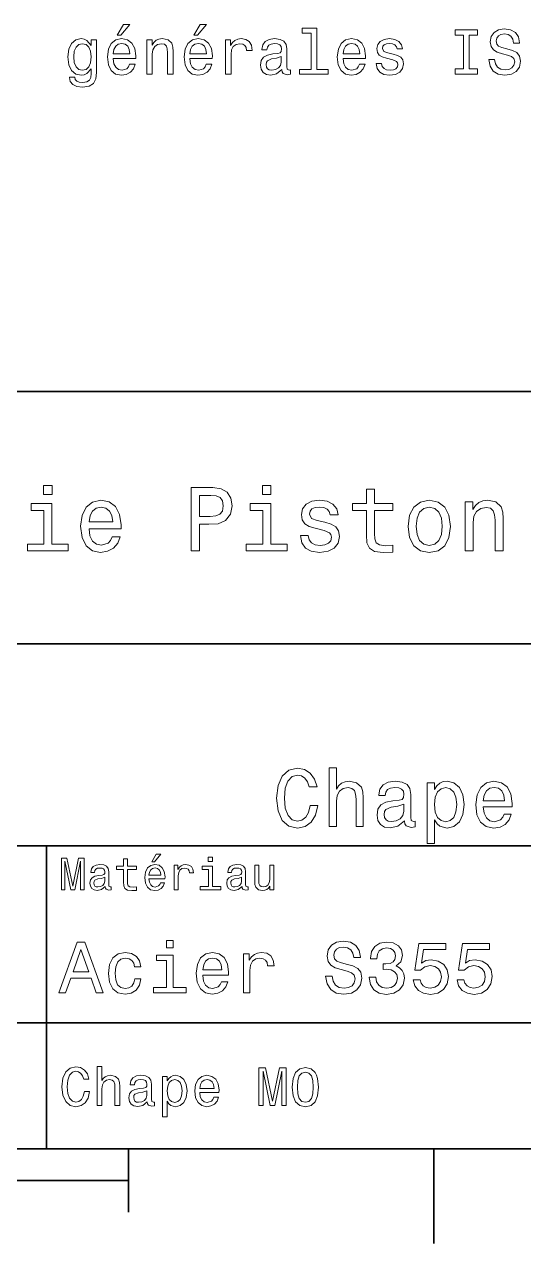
# Model space of a CAD drawing. Extents: x 0 to 297, y 0 to 210.
# Drawn here: x 190.3 to 229.8, y 2.5 to 99.1 of the extents above; entities that cross this region are included whole.
import ezdxf

# ---------------------------------------------------------------- set-up
doc = ezdxf.new("R2010")
doc.units = 0

msp = doc.modelspace()

# ---------------------------------------------------------------- linework, layer by layer
at = {"color": 7, "lineweight": 35}
for p, q in [((97, 70), (287, 70)), ((162, 50), (287, 50)), ((162, 34), (287, 34)), ((162, 20), (287, 20)), ((10, 10), (287, 10)), ((97, 10), (287, 10)), ((98.5, 7.5), (198.5, 7.5))]:
    msp.add_line(p, q, dxfattribs=at)
at = {"color": 7, "lineweight": 35, "ltscale": 0.35}
msp.add_line((192, 20), (192, 34), dxfattribs=at)
at = {"color": 7, "lineweight": 35, "ltscale": 0.25}
msp.add_line((192, 10), (192, 20), dxfattribs=at)
at = {"color": 7, "lineweight": 35, "ltscale": 0.125}
msp.add_line((198.5, 10), (198.5, 5), dxfattribs=at)
at = {"color": 7, "lineweight": 35, "ltscale": 0.1875}
msp.add_line((222.699997, 10), (222.699997, 2.5), dxfattribs=at)
at = {"color": 7, "lineweight": 13}
for points in [[(197.602295, 98.219742), (197.899857, 98.219742), (198.600861, 99.077087), (198.106628, 99.077087)], [(203.674347, 98.219742), (203.971893, 98.219742), (204.672913, 99.077087), (204.178665, 99.077087)], [(212.969009, 98.391212), (212.969009, 95.516571), (212.056183, 95.516571), (212.056183, 95.143372), (214.320602, 95.143372), (214.320602, 95.516571), (213.412811, 95.516571), (213.412811, 98.764412), (212.273041, 98.764412), (212.273041, 98.391212)], [(225.042496, 95.567001), (224.396973, 95.567001), (224.396973, 95.143372), (226.152008, 95.143372), (226.152008, 95.567001), (225.50647, 95.567001), (225.50647, 98.219742), (226.152008, 98.219742), (226.152008, 98.643372), (224.396973, 98.643372), (224.396973, 98.219742), (225.042496, 98.219742)], [(227.513672, 96.298271), (227.054749, 96.298271), (227.155609, 95.763687), (227.407776, 95.370316), (227.796097, 95.133286), (228.320587, 95.047554), (228.840057, 95.128242), (229.228378, 95.350143), (229.475494, 95.698128), (229.566269, 96.157059), (229.490631, 96.570602), (229.278809, 96.837898), (228.935867, 97.014412), (228.476929, 97.145531), (228.083557, 97.241356), (227.826355, 97.352303), (227.680115, 97.513687), (227.634705, 97.765854), (227.680115, 97.992798), (227.811218, 98.164268), (228.012955, 98.280258), (228.290344, 98.320602), (228.572754, 98.270172), (228.794647, 98.134003), (228.940918, 97.907059), (229.011505, 97.599426), (229.470459, 97.599426), (229.470459, 97.609512), (229.389755, 98.083572), (229.152725, 98.4366), (228.779526, 98.658501), (228.275208, 98.734146), (227.82132, 98.658501), (227.468292, 98.446686), (227.241333, 98.118874), (227.160645, 97.695244), (227.226212, 97.317001), (227.417847, 97.059799), (227.720459, 96.888329), (228.134003, 96.757202), (228.542496, 96.641212), (228.850128, 96.530258), (229.036743, 96.368874), (229.102295, 96.106628), (229.041779, 95.83934), (228.885437, 95.637611), (228.648407, 95.511528), (228.340759, 95.471184), (227.997833, 95.526657), (227.73558, 95.688042), (227.569153, 95.950287)], [(195.978394, 95.264412), (195.978394, 97.851585), (195.554749, 97.851585), (195.554749, 97.412827), (195.206772, 97.811241), (194.994949, 97.912102), (194.757919, 97.947403), (194.329254, 97.846542), (193.996399, 97.564117), (193.779541, 97.110229), (193.703888, 96.5), (193.779541, 95.884727), (193.996399, 95.430832), (194.329254, 95.143372), (194.757919, 95.047554), (195, 95.082855), (195.201721, 95.17363), (195.554749, 95.556915), (195.554749, 95.17363), (195.514404, 94.87104), (195.403458, 94.654175), (195.191635, 94.528099), (194.873917, 94.482712), (194.596542, 94.51297), (194.399857, 94.588615), (194.283859, 94.719742), (194.248566, 94.896255), (193.819885, 94.896255), (193.819885, 94.876083), (193.885437, 94.553314), (194.087173, 94.311241), (194.409943, 94.1549), (194.848694, 94.099426), (195.373199, 94.175072), (195.721176, 94.386887), (195.917862, 94.755043)], [(194.162827, 96.5), (194.208206, 96.948845), (194.344376, 97.2817), (194.556198, 97.478386), (194.838623, 97.548988), (195.136169, 97.478386), (195.358063, 97.2817), (195.494232, 96.948845), (195.544662, 96.5), (195.494232, 96.041069), (195.358063, 95.713257), (195.136169, 95.511528), (194.838623, 95.445969), (194.556198, 95.511528), (194.344376, 95.713257), (194.208206, 96.046112)], [(197.294662, 96.368874), (199.069885, 96.368874), (199.074921, 96.575645), (198.994232, 97.155617), (198.772339, 97.58934), (198.419312, 97.851585), (197.950287, 97.947403), (197.491348, 97.846542), (197.138321, 97.564117), (196.911377, 97.105186), (196.830688, 96.5), (196.906342, 95.879684), (197.133286, 95.425789), (197.481262, 95.143372), (197.93515, 95.047554), (198.328522, 95.113113), (198.651291, 95.284584), (198.888321, 95.556915), (199.02449, 95.920029), (198.585724, 95.920029), (198.494949, 95.7183), (198.363831, 95.567001), (197.990631, 95.445969), (197.703171, 95.501442), (197.486313, 95.677956), (197.345093, 95.965416), (197.294662, 96.353745)], [(197.294662, 96.742073), (197.350143, 97.090057), (197.486313, 97.34726), (197.693085, 97.503601), (197.965424, 97.559074), (198.232712, 97.503601), (198.439484, 97.34726), (198.565552, 97.090057), (198.610947, 96.742073)], [(199.942352, 95.143372), (200.386169, 95.143372), (200.386169, 96.706772), (200.431549, 97.064842), (200.577805, 97.327087), (200.804749, 97.488472), (201.107346, 97.548988), (201.349426, 97.498558), (201.500717, 97.362389), (201.57637, 97.135445), (201.601578, 96.832855), (201.601578, 95.143372), (202.04538, 95.143372), (202.04538, 96.92363), (202.025208, 97.2817), (201.934433, 97.579254), (201.636887, 97.851585), (201.172913, 97.947403), (200.91571, 97.912102), (200.698853, 97.816284), (200.512238, 97.6549), (200.365997, 97.438042), (200.365997, 97.851585), (199.942352, 97.851585)], [(203.366714, 96.368874), (205.141922, 96.368874), (205.146973, 96.575645), (205.066284, 97.155617), (204.844376, 97.58934), (204.491348, 97.851585), (204.022339, 97.947403), (203.5634, 97.846542), (203.210373, 97.564117), (202.983429, 97.105186), (202.90274, 96.5), (202.978378, 95.879684), (203.205322, 95.425789), (203.553314, 95.143372), (204.007202, 95.047554), (204.400574, 95.113113), (204.723343, 95.284584), (204.960373, 95.556915), (205.096542, 95.920029), (204.657776, 95.920029), (204.567001, 95.7183), (204.435883, 95.567001), (204.062683, 95.445969), (203.775208, 95.501442), (203.55835, 95.677956), (203.417145, 95.965416), (203.366714, 96.353745)], [(203.366714, 96.742073), (203.42218, 97.090057), (203.55835, 97.34726), (203.765121, 97.503601), (204.03746, 97.559074), (204.304749, 97.503601), (204.51152, 97.34726), (204.637604, 97.090057), (204.682983, 96.742073)], [(206.180832, 95.143372), (206.624634, 95.143372), (206.624634, 96.691643), (206.670029, 97.064842), (206.806183, 97.33213), (207.028091, 97.493515), (207.325638, 97.548988), (207.547546, 97.513687), (207.713974, 97.412827), (207.814835, 97.241356), (207.850143, 97.009369), (208.298981, 97.009369), (208.238464, 97.41787), (208.072037, 97.710373), (207.794662, 97.886887), (207.416412, 97.947403), (207.15921, 97.907059), (206.937317, 97.806198), (206.740631, 97.634727), (206.58429, 97.40274), (206.58429, 97.851585), (206.180832, 97.851585)], [(210.65921, 95.496399), (210.65921, 95.48127), (210.684433, 95.309799), (210.760071, 95.188759), (211.077805, 95.092941), (211.324921, 95.133286), (211.324921, 95.476227), (211.219009, 95.461098), (211.077805, 95.526657), (211.052582, 95.728386), (211.052582, 97.130402), (210.992065, 97.488472), (210.815552, 97.740631), (210.507919, 97.89193), (210.074203, 97.947403), (209.650574, 97.886887), (209.337891, 97.715416), (209.141205, 97.448128), (209.075638, 97.0951), (209.075638, 97.064842), (209.47406, 97.064842), (209.509369, 97.276657), (209.620316, 97.427956), (209.801865, 97.51873), (210.059067, 97.554031), (210.306183, 97.528816), (210.482697, 97.453171), (210.588608, 97.322044), (210.623917, 97.140488), (210.603745, 96.928673), (210.523041, 96.822769), (210.32132, 96.772331), (209.943085, 96.731987), (209.509369, 96.641212), (209.201721, 96.479828), (209.020172, 96.227669), (208.964691, 95.854469), (209.015121, 95.521614), (209.171463, 95.274498), (209.42363, 95.118156), (209.771606, 95.062683), (210.240631, 95.168587)], [(215.510803, 96.368874), (217.286011, 96.368874), (217.291061, 96.575645), (217.210358, 97.155617), (216.988464, 97.58934), (216.635437, 97.851585), (216.166412, 97.947403), (215.707489, 97.846542), (215.354462, 97.564117), (215.127518, 97.105186), (215.046814, 96.5), (215.122467, 95.879684), (215.349411, 95.425789), (215.697403, 95.143372), (216.151291, 95.047554), (216.544662, 95.113113), (216.867432, 95.284584), (217.104462, 95.556915), (217.240631, 95.920029), (216.801865, 95.920029), (216.71109, 95.7183), (216.579956, 95.567001), (216.206757, 95.445969), (215.919296, 95.501442), (215.702438, 95.677956), (215.561234, 95.965416), (215.510803, 96.353745)], [(215.510803, 96.742073), (215.566269, 97.090057), (215.702438, 97.34726), (215.90921, 97.503601), (216.181549, 97.559074), (216.448837, 97.503601), (216.655609, 97.34726), (216.781693, 97.090057), (216.827087, 96.742073)], [(219.484863, 96.721901), (219.056183, 96.822769), (218.738464, 96.938759), (218.632553, 97.175789), (218.662811, 97.342216), (218.768723, 97.463257), (218.940186, 97.538902), (219.187317, 97.56916), (219.424347, 97.538902), (219.610947, 97.448128), (219.731979, 97.311958), (219.78241, 97.130402), (220.216125, 97.130402), (220.216125, 97.140488), (220.140472, 97.4683), (219.933716, 97.725502), (219.610947, 97.886887), (219.187317, 97.947403), (218.758636, 97.886887), (218.445953, 97.720459), (218.249268, 97.473343), (218.188751, 97.16066), (218.234146, 96.85807), (218.375351, 96.646255), (218.60733, 96.494957), (218.945236, 96.389046), (219.439468, 96.268013), (219.742065, 96.14193), (219.822754, 96.041069), (219.853012, 95.889771), (219.807632, 95.703171), (219.686584, 95.561958), (219.489899, 95.471184), (219.227661, 95.440926), (218.950287, 95.471184), (218.74855, 95.577087), (218.612381, 95.748558), (218.556915, 95.985588), (218.128235, 95.985588), (218.198837, 95.58213), (218.405609, 95.289627), (218.733429, 95.113113), (219.187317, 95.047554), (219.661377, 95.113113), (220.009354, 95.289627), (220.221176, 95.572044), (220.296814, 95.940201), (220.241348, 96.257927), (220.085007, 96.474785), (219.827805, 96.615997)], [(210.60878, 96.091499), (210.548264, 95.829254), (210.386887, 95.627518), (210.144806, 95.496399), (209.84726, 95.451012), (209.655609, 95.476227), (209.51944, 95.556915), (209.433716, 95.698128), (209.408493, 95.894814), (209.428665, 96.071327), (209.509369, 96.197403), (209.832123, 96.338615), (210.240631, 96.399132), (210.60878, 96.520172)], [(192.439484, 62.554031), (191.769455, 62.554031), (191.769455, 61.833572), (192.439484, 61.833572)], [(203.462524, 57.381123), (204.125351, 57.381123), (204.125351, 59.492073), (204.860229, 59.492073), (205.602295, 59.528095), (206.193085, 59.780258), (206.574921, 60.270172), (206.704605, 60.940201), (206.603745, 61.559795), (206.315552, 62.013687), (205.840057, 62.287464), (205.191635, 62.381123), (203.462524, 62.381123)], [(209.788177, 62.554031), (209.118149, 62.554031), (209.118149, 61.833572), (209.788177, 61.833572)], [(217.353027, 60.579971), (217.353027, 58.64193), (217.396255, 58.015129), (217.597992, 57.582851), (218.001434, 57.330688), (218.685883, 57.244236), (219.43515, 57.280258), (219.43515, 57.827808), (218.887604, 57.78458), (218.390488, 57.842216), (218.123917, 58.022331), (218.008652, 58.324928), (217.98703, 58.75), (217.98703, 60.579971), (219.43515, 60.579971), (219.43515, 61.120316), (217.98703, 61.120316), (217.98703, 62.251438), (217.353027, 62.251438), (217.353027, 61.120316), (216.257935, 61.120316), (216.257935, 60.579971)], [(192.417862, 57.914265), (192.417862, 61.120316), (190.789627, 61.120316), (190.789627, 60.579971), (191.783859, 60.579971), (191.783859, 57.914265), (190.48703, 57.914265), (190.48703, 57.381123), (193.729111, 57.381123), (193.729111, 57.914265)], [(195.37175, 59.131844), (197.907776, 59.131844), (197.914978, 59.427231), (197.799713, 60.255764), (197.482712, 60.875359), (196.978378, 61.25), (196.30835, 61.386887), (195.65274, 61.242794), (195.148407, 60.839336), (194.824203, 60.183716), (194.708923, 59.319164), (194.817001, 58.432995), (195.141205, 57.78458), (195.638321, 57.381123), (196.286743, 57.244236), (196.848694, 57.337894), (197.309799, 57.582851), (197.648407, 57.971901), (197.842941, 58.490631), (197.216141, 58.490631), (197.086456, 58.20245), (196.899139, 57.986309), (196.365997, 57.8134), (195.955322, 57.892651), (195.645538, 58.14481), (195.443802, 58.555473), (195.37175, 59.110229)], [(205.01152, 61.76873), (205.443802, 61.725502), (205.760803, 61.588615), (205.94812, 61.336452), (206.01297, 60.940201), (205.940918, 60.522331), (205.746399, 60.270172), (205.414978, 60.140488), (204.96109, 60.104465), (204.125351, 60.104465), (204.125351, 61.76873)], [(209.766571, 57.914265), (209.766571, 61.120316), (208.138321, 61.120316), (208.138321, 60.579971), (209.132568, 60.579971), (209.132568, 57.914265), (207.835724, 57.914265), (207.835724, 57.381123), (211.077805, 57.381123), (211.077805, 57.914265)], [(214.060516, 59.636166), (213.44812, 59.780258), (212.994232, 59.945965), (212.842941, 60.28458), (212.886169, 60.522331), (213.03746, 60.695244), (213.282425, 60.803314), (213.635437, 60.846542), (213.97406, 60.803314), (214.240631, 60.67363), (214.413544, 60.479107), (214.485596, 60.219738), (215.105194, 60.219738), (215.105194, 60.23415), (214.997116, 60.70245), (214.701721, 61.069885), (214.240631, 61.30043), (213.635437, 61.386887), (213.023056, 61.30043), (212.57637, 61.062679), (212.29538, 60.709652), (212.208939, 60.262966), (212.273773, 59.830688), (212.475494, 59.528095), (212.806915, 59.311958), (213.289627, 59.16066), (213.995682, 58.987751), (214.427948, 58.807636), (214.543228, 58.663544), (214.586456, 58.447407), (214.521606, 58.180836), (214.348694, 57.979107), (214.067719, 57.849422), (213.693085, 57.806194), (213.296829, 57.849422), (213.008636, 58.000721), (212.814117, 58.245674), (212.734863, 58.584293), (212.122482, 58.584293), (212.223343, 58.007923), (212.518738, 57.590057), (212.98703, 57.337894), (213.635437, 57.244236), (214.312683, 57.337894), (214.809799, 57.590057), (215.112396, 57.993515), (215.220459, 58.519451), (215.141205, 58.973343), (214.917862, 59.283138), (214.55043, 59.484871)], [(220.65274, 59.311958), (220.768005, 58.432995), (221.099426, 57.78458), (221.625366, 57.381123), (222.331421, 57.244236), (223.030258, 57.381123), (223.556198, 57.777374), (223.887604, 58.425793), (224.010086, 59.311958), (223.887604, 60.190922), (223.556198, 60.846542), (223.030258, 61.242794), (222.331421, 61.386887), (221.625366, 61.242794), (221.099426, 60.839336), (220.768005, 60.190922)], [(225.177246, 57.381123), (225.811249, 57.381123), (225.811249, 59.614552), (225.876083, 60.12608), (226.085022, 60.500717), (226.409225, 60.731266), (226.841507, 60.817722), (227.187317, 60.745674), (227.403458, 60.551151), (227.511536, 60.226944), (227.547546, 59.794666), (227.547546, 57.381123), (228.181564, 57.381123), (228.181564, 59.924351), (228.15274, 60.435879), (228.023056, 60.86095), (227.597992, 61.25), (226.935165, 61.386887), (226.567719, 61.336452), (226.257935, 61.199566), (225.991364, 60.969017), (225.782425, 60.659222), (225.782425, 61.25), (225.177246, 61.25)], [(195.37175, 59.664986), (195.451004, 60.162102), (195.645538, 60.529537), (195.940918, 60.75288), (196.329971, 60.83213), (196.711807, 60.75288), (197.007202, 60.529537), (197.187317, 60.162102), (197.252167, 59.664986)], [(221.301147, 59.319164), (221.365997, 59.967579), (221.567719, 60.435879), (221.891937, 60.72406), (222.331421, 60.824928), (222.763687, 60.72406), (223.087891, 60.443081), (223.289627, 59.967579), (223.361679, 59.319164), (223.289627, 58.663544), (223.087891, 58.188038), (222.763687, 57.899853), (222.331421, 57.806194), (221.891937, 57.899853), (221.567719, 58.188038), (221.365997, 58.663544)], [(212.888336, 37.203171), (212.758652, 36.658501), (212.544678, 36.269451), (212.246399, 36.029537), (211.896255, 35.951729), (211.474792, 36.068443), (211.144089, 36.418587), (210.92363, 36.989193), (210.85231, 37.780258), (210.92363, 38.564842), (211.137604, 39.14193), (211.468307, 39.492073), (211.896255, 39.615273), (212.207489, 39.55043), (212.473343, 39.368874), (212.680832, 39.077087), (212.823486, 38.675072), (213.439484, 38.675072), (213.244965, 39.291065), (212.907776, 39.757923), (212.447403, 40.049709), (211.896255, 40.153458), (211.208939, 39.991352), (210.683716, 39.537464), (210.346542, 38.791786), (210.229828, 37.780258), (210.346542, 36.76873), (210.683716, 36.023052), (211.208939, 35.562679), (211.896255, 35.407059), (212.499283, 35.530258), (212.985596, 35.873917), (213.329254, 36.438038), (213.510803, 37.203171)], [(214.399139, 35.530258), (214.969742, 35.530258), (214.969742, 37.540344), (215.028107, 38.000721), (215.216141, 38.337894), (215.507935, 38.545387), (215.896973, 38.623199), (216.208221, 38.558357), (216.40274, 38.383286), (216.5, 38.091499), (216.532425, 37.70245), (216.532425, 35.530258), (217.103027, 35.530258), (217.103027, 37.819164), (217.077087, 38.279537), (216.960373, 38.662102), (216.57782, 39.012245), (215.981277, 39.135445), (215.657059, 39.090057), (215.37825, 38.966858), (215.144821, 38.772331), (214.969742, 38.506485), (214.969742, 40.185879), (214.399139, 40.185879)], [(220.371033, 35.98415), (220.371033, 35.964695), (220.403458, 35.744236), (220.500717, 35.588615), (220.909225, 35.465416), (221.226944, 35.517288), (221.226944, 35.958214), (221.090775, 35.938759), (220.909225, 36.023052), (220.876801, 36.282421), (220.876801, 38.085014), (220.798996, 38.545387), (220.572052, 38.869595), (220.176514, 39.064121), (219.618881, 39.135445), (219.074203, 39.057636), (218.672195, 38.837173), (218.419312, 38.493515), (218.335022, 38.039623), (218.335022, 38.000721), (218.84726, 38.000721), (218.892654, 38.273052), (219.035309, 38.467579), (219.268738, 38.584293), (219.599426, 38.629681), (219.917145, 38.59726), (220.144089, 38.5), (220.280258, 38.331409), (220.325653, 38.09798), (220.299713, 37.825645), (220.195969, 37.68948), (219.9366, 37.624638), (219.450287, 37.572765), (218.892654, 37.456051), (218.497116, 37.248558), (218.263687, 36.924351), (218.192368, 36.444523), (218.257202, 36.016571), (218.458221, 35.698845), (218.782425, 35.497837), (219.229828, 35.426514), (219.832855, 35.562679)], [(222.744232, 38.474064), (222.744232, 39.012245), (222.17363, 39.012245), (222.17363, 34.181557), (222.744232, 34.181557), (222.744232, 36.061958), (222.945251, 35.757202), (223.172195, 35.556194), (223.742798, 35.407059), (224.28746, 35.530258), (224.715424, 35.899857), (224.994232, 36.483429), (225.097992, 37.274494), (224.994232, 38.059078), (224.715424, 38.642651), (224.28746, 39.005764), (223.742798, 39.135445), (223.431564, 39.096542), (223.16571, 38.973343), (222.938766, 38.76585)], [(226.608795, 37.105907), (228.891205, 37.105907), (228.897705, 37.371758), (228.793945, 38.117435), (228.508652, 38.675072), (228.054764, 39.012245), (227.451736, 39.135445), (226.861679, 39.005764), (226.407776, 38.642651), (226.115997, 38.052593), (226.012253, 37.274494), (226.109512, 36.476944), (226.401306, 35.893372), (226.848709, 35.530258), (227.432281, 35.407059), (227.938049, 35.491352), (228.353027, 35.711815), (228.657776, 36.061958), (228.832855, 36.528816), (228.268738, 36.528816), (228.152023, 36.269451), (227.983429, 36.074928), (227.503601, 35.919308), (227.134003, 35.990631), (226.855194, 36.217579), (226.67363, 36.587173), (226.608795, 37.086452)], [(226.608795, 37.585735), (226.680115, 38.033138), (226.855194, 38.363831), (227.121033, 38.564842), (227.471191, 38.636166), (227.81485, 38.564842), (228.080688, 38.363831), (228.242798, 38.033138), (228.301147, 37.585735)], [(223.645538, 35.919308), (223.26297, 36.003601), (222.984146, 36.262966), (222.809082, 36.684437), (222.750717, 37.274494), (222.809082, 37.858067), (222.984146, 38.279537), (223.26297, 38.532421), (223.645538, 38.623199), (223.995682, 38.532421), (224.274506, 38.273052), (224.44957, 37.851585), (224.514404, 37.274494), (224.44957, 36.690922), (224.274506, 36.262966), (223.995682, 36.003601)], [(220.306198, 36.749279), (220.228394, 36.412102), (220.020889, 36.152737), (219.709656, 35.98415), (219.327087, 35.925793), (219.080688, 35.958214), (218.905624, 36.061958), (218.795395, 36.243515), (218.76297, 36.496395), (218.78891, 36.723343), (218.892654, 36.885445), (219.307632, 37.067001), (219.832855, 37.14481), (220.306198, 37.30043)], [(193.183716, 30.530979), (193.46109, 30.530979), (193.46109, 32.80043), (193.929398, 30.530979), (194.239197, 30.530979), (194.703888, 32.80043), (194.703888, 30.530979), (194.984863, 30.530979), (194.984863, 33.030979), (194.545395, 33.030979), (194.08429, 30.826368), (193.626801, 33.030979), (193.183716, 33.030979)], [(198.100861, 32.130402), (198.100861, 31.161383), (198.122482, 30.847982), (198.223343, 30.631844), (198.425079, 30.505762), (198.767288, 30.462536), (199.141937, 30.480547), (199.141937, 30.754322), (198.868149, 30.732708), (198.619598, 30.761526), (198.486313, 30.851583), (198.42868, 31.002882), (198.417862, 31.215418), (198.417862, 32.130402), (199.141937, 32.130402), (199.141937, 32.400574), (198.417862, 32.400574), (198.417862, 32.966137), (198.100861, 32.966137), (198.100861, 32.400574), (197.553314, 32.400574), (197.553314, 32.130402)], [(200.341492, 32.728386), (200.554031, 32.728386), (201.054749, 33.340778), (200.701736, 33.340778)], [(205.161377, 33.117435), (204.82637, 33.117435), (204.82637, 32.757202), (205.161377, 32.757202)], [(196.656342, 30.78314), (196.656342, 30.772333), (196.674347, 30.649855), (196.728394, 30.5634), (196.955338, 30.494957), (197.131851, 30.523775), (197.131851, 30.768732), (197.056198, 30.757925), (196.955338, 30.804754), (196.937317, 30.948847), (196.937317, 31.950287), (196.894089, 32.206051), (196.768005, 32.386166), (196.548264, 32.494236), (196.23848, 32.533859), (195.935883, 32.490635), (195.71254, 32.368156), (195.572052, 32.177231), (195.525223, 31.925072), (195.525223, 31.903458), (195.809799, 31.903458), (195.835022, 32.054756), (195.914261, 32.162823), (196.043945, 32.227665), (196.227661, 32.25288), (196.404175, 32.234871), (196.530258, 32.180836), (196.605911, 32.087173), (196.631119, 31.957493), (196.616714, 31.806194), (196.559082, 31.730547), (196.414978, 31.694523), (196.144806, 31.665705), (195.835022, 31.600864), (195.61528, 31.48559), (195.485596, 31.305475), (195.445969, 31.038904), (195.481995, 30.801151), (195.593658, 30.62464), (195.773773, 30.512968), (196.022339, 30.473343), (196.357346, 30.54899)], [(200.121765, 31.40634), (201.389771, 31.40634), (201.393372, 31.554033), (201.335739, 31.9683), (201.177231, 32.278099), (200.925079, 32.465416), (200.590057, 32.533859), (200.262253, 32.461815), (200.010086, 32.260086), (199.847977, 31.932276), (199.790344, 31.5), (199.844376, 31.056915), (200.006485, 30.732708), (200.255051, 30.530979), (200.579254, 30.462536), (200.860229, 30.509365), (201.090775, 30.631844), (201.260086, 30.826368), (201.357346, 31.085733), (201.043945, 31.085733), (200.979111, 30.941643), (200.885452, 30.833572), (200.618881, 30.747118), (200.413544, 30.786743), (200.258652, 30.912823), (200.157776, 31.118155), (200.121765, 31.395533)], [(200.121765, 31.672911), (200.161377, 31.921469), (200.258652, 32.105186), (200.406342, 32.216858), (200.600861, 32.256485), (200.791794, 32.216858), (200.939484, 32.105186), (201.029541, 31.921469), (201.061966, 31.672911)], [(202.131851, 30.530979), (202.448853, 30.530979), (202.448853, 31.636887), (202.481262, 31.903458), (202.578537, 32.094379), (202.73703, 32.209652), (202.94957, 32.249279), (203.108063, 32.224064), (203.226944, 32.152016), (203.298996, 32.029537), (203.324203, 31.863832), (203.644806, 31.863832), (203.601593, 32.155621), (203.482712, 32.364552), (203.284576, 32.490635), (203.014404, 32.533859), (202.830688, 32.505043), (202.672195, 32.432995), (202.531708, 32.310516), (202.420029, 32.144814), (202.420029, 32.465416), (202.131851, 32.465416)], [(205.150574, 30.79755), (205.150574, 32.400574), (204.336456, 32.400574), (204.336456, 32.130402), (204.833572, 32.130402), (204.833572, 30.79755), (204.185165, 30.79755), (204.185165, 30.530979), (205.806198, 30.530979), (205.806198, 30.79755)], [(207.499283, 30.78314), (207.499283, 30.772333), (207.517288, 30.649855), (207.57132, 30.5634), (207.798264, 30.494957), (207.974777, 30.523775), (207.974777, 30.768732), (207.899139, 30.757925), (207.798264, 30.804754), (207.780258, 30.948847), (207.780258, 31.950287), (207.73703, 32.206051), (207.610947, 32.386166), (207.391205, 32.494236), (207.081406, 32.533859), (206.778824, 32.490635), (206.555481, 32.368156), (206.414978, 32.177231), (206.368149, 31.925072), (206.368149, 31.903458), (206.65274, 31.903458), (206.677948, 32.054756), (206.757202, 32.162823), (206.886887, 32.227665), (207.070602, 32.25288), (207.247116, 32.234871), (207.373199, 32.180836), (207.448853, 32.087173), (207.47406, 31.957493), (207.459656, 31.806194), (207.402023, 31.730547), (207.257919, 31.694523), (206.987747, 31.665705), (206.677948, 31.600864), (206.458206, 31.48559), (206.328537, 31.305475), (206.28891, 31.038904), (206.324921, 30.801151), (206.4366, 30.62464), (206.616714, 30.512968), (206.86528, 30.473343), (207.200287, 30.54899)], [(210.010086, 32.465416), (209.693085, 32.465416), (209.693085, 31.348703), (209.657059, 31.089336), (209.552597, 30.902016), (209.390488, 30.786743), (209.177948, 30.750719), (209.008636, 30.779539), (208.900574, 30.865993), (208.83934, 31.013687), (208.824921, 31.222622), (208.824921, 32.465416), (208.507919, 32.465416), (208.507919, 31.193804), (208.518738, 30.93804), (208.587173, 30.725504), (208.796112, 30.530979), (209.131119, 30.462536), (209.311234, 30.487751), (209.466141, 30.552593), (209.599426, 30.664265), (209.707489, 30.826368), (209.707489, 30.530979), (210.010086, 30.530979)], [(196.620316, 31.208212), (196.577087, 31.020893), (196.461823, 30.876801), (196.28891, 30.78314), (196.07637, 30.750719), (195.939484, 30.768732), (195.842224, 30.826368), (195.780975, 30.927233), (195.76297, 31.067722), (195.777374, 31.193804), (195.835022, 31.283861), (196.065567, 31.384726), (196.357346, 31.427954), (196.620316, 31.514408)], [(207.463257, 31.208212), (207.420029, 31.020893), (207.304749, 30.876801), (207.131851, 30.78314), (206.919312, 30.750719), (206.782425, 30.768732), (206.68515, 30.826368), (206.623917, 30.927233), (206.605911, 31.067722), (206.620316, 31.193804), (206.677948, 31.283861), (206.908508, 31.384726), (207.200287, 31.427954), (207.463257, 31.514408)], [(192.982712, 22.360231), (193.51297, 22.360231), (193.933716, 23.536024), (195.530258, 23.536024), (195.951004, 22.360231), (196.492798, 22.360231), (195.028824, 26.365995), (194.440918, 26.365995)], [(202.048996, 26.49856), (201.51297, 26.49856), (201.51297, 25.922192), (202.048996, 25.922192)], [(214.642654, 23.680117), (214.118149, 23.680117), (214.233429, 23.069164), (214.521606, 22.619596), (214.965424, 22.348703), (215.564835, 22.250721), (216.158508, 22.342941), (216.60231, 22.596542), (216.88472, 22.994238), (216.988464, 23.518732), (216.902023, 23.991356), (216.659943, 24.296831), (216.268005, 24.49856), (215.743515, 24.648417), (215.293945, 24.757925), (215, 24.884727), (214.832855, 25.069164), (214.780975, 25.357349), (214.832855, 25.616714), (214.982712, 25.812681), (215.213257, 25.945246), (215.530258, 25.991356), (215.853027, 25.933718), (216.106628, 25.778099), (216.273773, 25.518732), (216.354462, 25.167149), (216.878967, 25.167149), (216.878967, 25.178675), (216.786743, 25.720463), (216.515854, 26.12392), (216.08934, 26.377522), (215.51297, 26.463978), (214.994232, 26.377522), (214.590775, 26.135448), (214.331406, 25.760807), (214.239197, 25.276657), (214.314117, 24.844381), (214.533142, 24.550434), (214.878967, 24.354467), (215.351593, 24.204613), (215.818451, 24.072046), (216.170029, 23.945246), (216.383286, 23.760807), (216.458206, 23.461096), (216.389053, 23.155621), (216.210373, 22.925074), (215.939484, 22.780981), (215.587891, 22.734871), (215.195969, 22.798271), (214.896255, 22.98271), (214.706055, 23.282421)], [(217.570602, 23.616716), (217.570602, 23.57637), (217.662827, 23.023056), (217.933716, 22.60807), (218.360229, 22.342941), (218.925079, 22.244957), (219.52449, 22.342941), (219.97406, 22.596542), (220.262253, 23), (220.365997, 23.518732), (220.319885, 23.858791), (220.193085, 24.135448), (219.985596, 24.348703), (219.708939, 24.504324), (220.083572, 24.815563), (220.216141, 25.311239), (220.129684, 25.760807), (219.881836, 26.100864), (219.478378, 26.314121), (218.925079, 26.38905), (218.406342, 26.296831), (218.008636, 26.043228), (217.749283, 25.639771), (217.662827, 25.103746), (217.662827, 25.063402), (218.175797, 25.063402), (218.221893, 25.432278), (218.371765, 25.697407), (218.613831, 25.858791), (218.953888, 25.916428), (219.253601, 25.870317), (219.472626, 25.749281), (219.605194, 25.553314), (219.657059, 25.288185), (219.605194, 25.005764), (219.466858, 24.815563), (219.224777, 24.700289), (218.896255, 24.665707), (218.671463, 24.671471), (218.671463, 24.216139), (218.953888, 24.227667), (219.317001, 24.175793), (219.587891, 24.037464), (219.749283, 23.812681), (219.806915, 23.518732), (219.743515, 23.184439), (219.57637, 22.9366), (219.311234, 22.780981), (218.959656, 22.729107), (218.596542, 22.786745), (218.331406, 22.959656), (218.164261, 23.236313), (218.100861, 23.616716)], [(221.0634, 23.40346), (221.190201, 22.930836), (221.472626, 22.56196), (221.887604, 22.331413), (222.417862, 22.244957), (223, 22.348703), (223.455322, 22.631124), (223.743515, 23.080692), (223.853027, 23.657061), (223.755035, 24.193085), (223.478378, 24.613834), (223.046112, 24.884727), (222.48703, 24.98271), (222.054749, 24.913546), (221.720459, 24.723343), (221.881836, 25.801153), (223.634003, 25.801153), (223.634003, 26.273777), (221.495682, 26.273777), (221.17868, 24.152739), (221.639771, 24.152739), (221.97406, 24.423632), (222.400574, 24.521614), (222.769455, 24.458214), (223.051865, 24.273777), (223.230545, 23.991356), (223.293945, 23.628242), (223.230545, 23.265131), (223.046112, 22.98271), (222.763687, 22.804035), (222.400574, 22.740635), (222.095093, 22.780981), (221.858795, 22.913546), (221.685883, 23.121038), (221.599426, 23.40346)], [(224.533142, 23.40346), (224.659943, 22.930836), (224.942352, 22.56196), (225.357346, 22.331413), (225.887604, 22.244957), (226.469742, 22.348703), (226.925064, 22.631124), (227.213257, 23.080692), (227.322769, 23.657061), (227.224777, 24.193085), (226.94812, 24.613834), (226.515839, 24.884727), (225.956772, 24.98271), (225.52449, 24.913546), (225.190201, 24.723343), (225.351578, 25.801153), (227.103745, 25.801153), (227.103745, 26.273777), (224.965424, 26.273777), (224.648407, 24.152739), (225.109512, 24.152739), (225.443802, 24.423632), (225.870316, 24.521614), (226.239197, 24.458214), (226.521606, 24.273777), (226.700287, 23.991356), (226.763687, 23.628242), (226.700287, 23.265131), (226.515839, 22.98271), (226.233429, 22.804035), (225.870316, 22.740635), (225.564835, 22.780981), (225.328522, 22.913546), (225.155609, 23.121038), (225.069153, 23.40346)], [(194.118149, 24.025938), (194.734863, 25.789627), (195.351578, 24.025938)], [(198.982712, 24.429396), (199.484146, 24.429396), (199.380402, 24.890491), (199.132568, 25.253603), (198.746399, 25.478386), (198.244949, 25.564842), (197.69165, 25.449568), (197.270889, 25.126802), (197.005768, 24.602306), (196.913544, 23.899136), (197, 23.201731), (197.259369, 22.682999), (197.668594, 22.360231), (198.227661, 22.250721), (198.723343, 22.337177), (199.109512, 22.579252), (199.374634, 22.959656), (199.489914, 23.46686), (199.005768, 23.46686), (198.919312, 23.144093), (198.757919, 22.902018), (198.527374, 22.752163), (198.244949, 22.706053), (197.893372, 22.780981), (197.639771, 23.011528), (197.484146, 23.386168), (197.432281, 23.916428), (197.484146, 24.43516), (197.645538, 24.809799), (197.904892, 25.040346), (198.244949, 25.121038), (198.544662, 25.069164), (198.769455, 24.9366), (198.919312, 24.717581)], [(202.031708, 22.786745), (202.031708, 25.351585), (200.729111, 25.351585), (200.729111, 24.91931), (201.52449, 24.91931), (201.52449, 22.786745), (200.48703, 22.786745), (200.48703, 22.360231), (203.080688, 22.360231), (203.080688, 22.786745)], [(204.394806, 23.760807), (206.42363, 23.760807), (206.429398, 23.99712), (206.337173, 24.659943), (206.083572, 25.155621), (205.680115, 25.455332), (205.144089, 25.564842), (204.619598, 25.449568), (204.216141, 25.126802), (203.956772, 24.602306), (203.864548, 23.910664), (203.951004, 23.201731), (204.210373, 22.682999), (204.608063, 22.360231), (205.126801, 22.250721), (205.57637, 22.325649), (205.945251, 22.521614), (206.216141, 22.832853), (206.371765, 23.247839), (205.870316, 23.247839), (205.766571, 23.017292), (205.616714, 22.844381), (205.190201, 22.706053), (204.861664, 22.769453), (204.613831, 22.971182), (204.452454, 23.299713), (204.394806, 23.743517)], [(204.394806, 24.187321), (204.458206, 24.585014), (204.613831, 24.878963), (204.850143, 25.057638), (205.161377, 25.121038), (205.466858, 25.057638), (205.703171, 24.878963), (205.84726, 24.585014), (205.899139, 24.187321)], [(207.610947, 22.360231), (208.118149, 22.360231), (208.118149, 24.129684), (208.170029, 24.556196), (208.325653, 24.861671), (208.579254, 25.04611), (208.919312, 25.10951), (209.172913, 25.069164), (209.363113, 24.953892), (209.478394, 24.757925), (209.518738, 24.492796), (210.031708, 24.492796), (209.96254, 24.959656), (209.772339, 25.293949), (209.455338, 25.495678), (209.023056, 25.564842), (208.729111, 25.518732), (208.47551, 25.40346), (208.250717, 25.207493), (208.072052, 24.942364), (208.072052, 25.455332), (207.610947, 25.455332)], [(195.001434, 14.543948), (194.914978, 14.180836), (194.772339, 13.92147), (194.573486, 13.761528), (194.340057, 13.709655), (194.059082, 13.787464), (193.838623, 14.020894), (193.691635, 14.401298), (193.644089, 14.928675), (193.691635, 15.45173), (193.83429, 15.836456), (194.054749, 16.069885), (194.340057, 16.152018), (194.547546, 16.108789), (194.724777, 15.987753), (194.863113, 15.793228), (194.958206, 15.525217), (195.368881, 15.525217), (195.239197, 15.93588), (195.014404, 16.247118), (194.707489, 16.441643), (194.340057, 16.510807), (193.881851, 16.402739), (193.531708, 16.100145), (193.306915, 15.603026), (193.229111, 14.928675), (193.306915, 14.254323), (193.531708, 13.757205), (193.881851, 13.450289), (194.340057, 13.346542), (194.742081, 13.428675), (195.066284, 13.657782), (195.295395, 14.033862), (195.416428, 14.543948)], [(196.008652, 13.428675), (196.389053, 13.428675), (196.389053, 14.768732), (196.427948, 15.075649), (196.553314, 15.300432), (196.747833, 15.438761), (197.007202, 15.490635), (197.214691, 15.447407), (197.344376, 15.330692), (197.409225, 15.136168), (197.430832, 14.876801), (197.430832, 13.428675), (197.811234, 13.428675), (197.811234, 14.954612), (197.793945, 15.261528), (197.716141, 15.516571), (197.46109, 15.75), (197.0634, 15.832133), (196.84726, 15.801874), (196.661377, 15.719741), (196.505768, 15.590058), (196.389053, 15.412825), (196.389053, 16.532421), (196.008652, 16.532421)], [(208.83429, 13.428675), (209.167145, 13.428675), (209.167145, 16.152018), (209.729111, 13.428675), (210.100861, 13.428675), (210.658508, 16.152018), (210.658508, 13.428675), (210.995682, 13.428675), (210.995682, 16.428675), (210.468292, 16.428675), (209.914978, 13.783141), (209.365997, 16.428675), (208.83429, 16.428675)], [(211.47551, 14.894093), (211.540344, 14.215418), (211.743515, 13.731268), (212.067719, 13.43732), (212.517288, 13.342219), (212.96254, 13.43732), (213.286743, 13.731268), (213.485596, 14.215418), (213.554749, 14.894093), (213.485596, 15.568444), (213.403458, 15.836456), (213.286743, 16.056917), (212.96254, 16.350864), (212.517288, 16.450289), (212.067719, 16.350864), (211.743515, 16.052593), (211.540344, 15.568444)], [(199.989914, 13.731268), (199.989914, 13.7183), (200.011536, 13.571326), (200.07637, 13.46758), (200.348709, 13.385448), (200.560516, 13.42003), (200.560516, 13.713977), (200.469742, 13.701009), (200.348709, 13.757205), (200.327087, 13.930116), (200.327087, 15.131845), (200.275223, 15.438761), (200.123917, 15.6549), (199.860229, 15.784582), (199.48848, 15.832133), (199.125366, 15.78026), (198.857346, 15.633286), (198.688766, 15.404179), (198.632568, 15.101585), (198.632568, 15.075649), (198.97406, 15.075649), (199.004318, 15.257205), (199.099426, 15.386889), (199.255051, 15.464698), (199.47551, 15.494957), (199.687317, 15.473343), (199.838623, 15.408502), (199.929398, 15.29611), (199.959656, 15.140491), (199.942368, 14.958934), (199.873199, 14.868156), (199.700287, 14.824928), (199.376083, 14.790346), (199.004318, 14.712537), (198.740631, 14.574208), (198.585022, 14.358069), (198.53746, 14.038185), (198.580688, 13.752882), (198.714691, 13.541066), (198.930832, 13.407061), (199.229111, 13.35951), (199.631119, 13.450289)], [(201.572052, 15.391211), (201.572052, 15.75), (201.19165, 15.75), (201.19165, 12.529539), (201.572052, 12.529539), (201.572052, 13.783141), (201.706055, 13.579971), (201.857346, 13.445966), (202.237747, 13.346542), (202.600861, 13.428675), (202.886169, 13.675073), (203.072052, 14.064121), (203.141205, 14.591499), (203.072052, 15.114553), (202.886169, 15.503603), (202.600861, 15.745678), (202.237747, 15.832133), (202.030258, 15.806196), (201.853027, 15.724064), (201.701736, 15.585735)], [(202.172913, 13.688041), (201.917862, 13.744237), (201.731995, 13.917148), (201.61528, 14.198127), (201.57637, 14.591499), (201.61528, 14.980548), (201.731995, 15.261528), (201.917862, 15.430116), (202.172913, 15.490635), (202.406342, 15.430116), (202.592224, 15.257205), (202.708939, 14.976225), (202.752167, 14.591499), (202.708939, 14.20245), (202.592224, 13.917148), (202.406342, 13.744237)], [(204.148422, 14.479107), (205.670029, 14.479107), (205.674347, 14.656341), (205.605194, 15.153459), (205.414993, 15.525217), (205.112396, 15.75), (204.710373, 15.832133), (204.317001, 15.745678), (204.014404, 15.503603), (203.819885, 15.110231), (203.750717, 14.591499), (203.815567, 14.059798), (204.010086, 13.67075), (204.308365, 13.428675), (204.697403, 13.346542), (205.034576, 13.402739), (205.311234, 13.549712), (205.514404, 13.783141), (205.631119, 14.09438), (205.255051, 14.09438), (205.177231, 13.92147), (205.06485, 13.791787), (204.744965, 13.688041), (204.498566, 13.735591), (204.312683, 13.886888), (204.19165, 14.133286), (204.148422, 14.466139)], [(204.148422, 14.798992), (204.195969, 15.097262), (204.312683, 15.317724), (204.489914, 15.45173), (204.723343, 15.49928), (204.952454, 15.45173), (205.129684, 15.317724), (205.237747, 15.097262), (205.276657, 14.798992)], [(211.890488, 14.894093), (211.925079, 15.417148), (212.033142, 15.793228), (212.227661, 16.013689), (212.517288, 16.091499), (212.802597, 16.013689), (212.997116, 15.793228), (213.105194, 15.417148), (213.139771, 14.894093), (213.105194, 14.366715), (212.997116, 13.990634), (212.802597, 13.770173), (212.517288, 13.696686), (212.227661, 13.770173), (212.033142, 13.990634), (211.925079, 14.366715)], [(199.946686, 14.241355), (199.894806, 14.016571), (199.756485, 13.84366), (199.548996, 13.731268), (199.293945, 13.692364), (199.129684, 13.713977), (199.01297, 13.783141), (198.939484, 13.904179), (198.917862, 14.072767), (198.935165, 14.224064), (199.004318, 14.332133), (199.280975, 14.453171), (199.631119, 14.505044), (199.946686, 14.60879)]]:
    msp.add_lwpolyline(points, close=True, dxfattribs=at)

doc.saveas('drawing.dxf')
